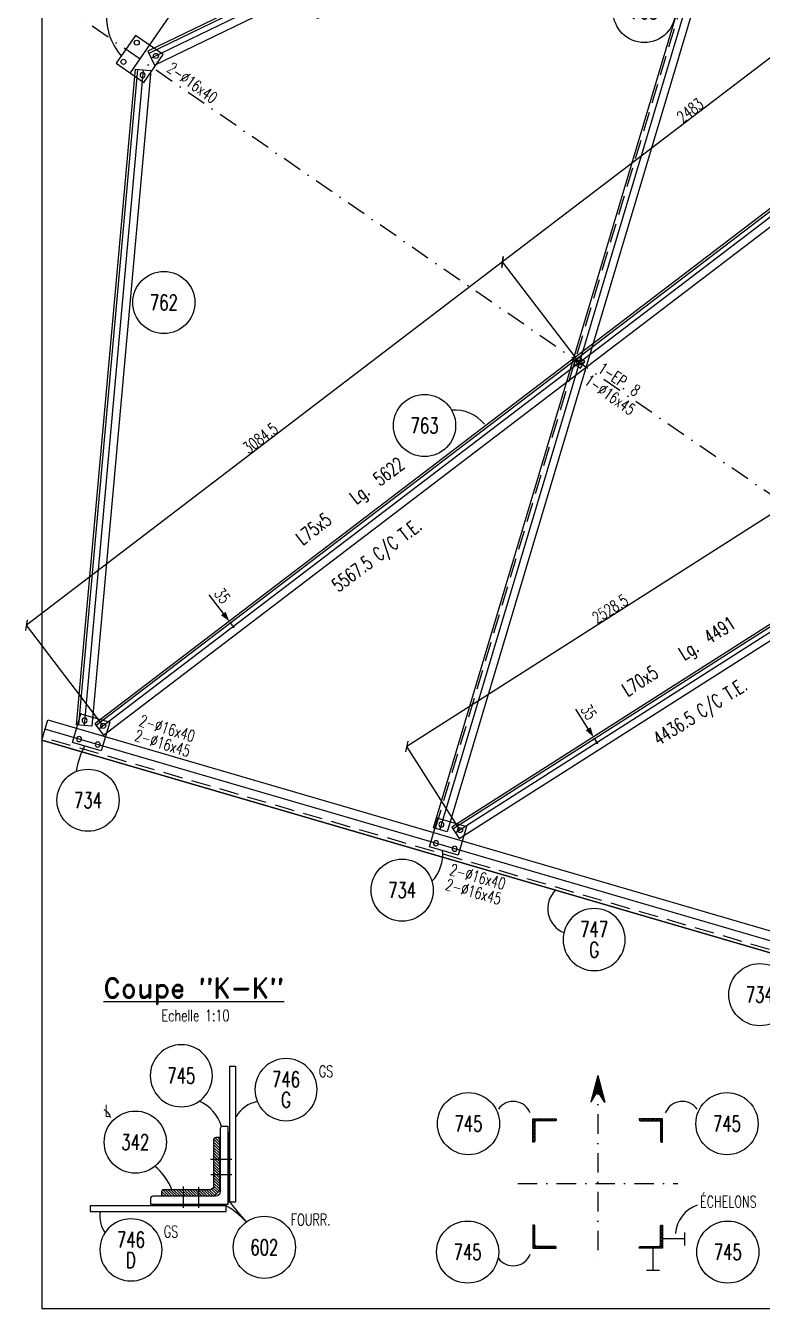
# Model space of a CAD drawing. Extents: x 707090 to 723393, y -5011 to 6523.
# Drawn here: x 707090 to 710883, y -5011 to 1596 of the extents above; entities that cross this region are included whole.
import ezdxf
from ezdxf.enums import TextEntityAlignment as Align

# ---------------------------------------------------------------- set-up
doc = ezdxf.new("R2010")
doc.units = 0
doc.header["$LTSCALE"] = 200
doc.header["$MEASUREMENT"] = 0
doc.linetypes.add('DASHDOT', pattern=[1, 0.5, -0.25, 0, -0.25])
doc.linetypes.add('DASHED', pattern=[0.75, 0.5, -0.25])
doc.layers.get('0').update_dxf_attribs({"linetype": 'CONTINUOUS'})
for name, color, linetype in [('035B', 7, 'CONTINUOUS'), ('ASSI', 6, 'CONTINUOUS'), ('BOLLINI_1', 7, 'CONTINUOUS'), ('BOLLINI_5', 7, 'CONTINUOUS'), ('FORI', 2, 'CONTINUOUS'), ('LINEA_ANG', 2, 'CONTINUOUS'), ('LINEE_PIASTRE', 2, 'CONTINUOUS'), ('LM', 7, 'CONTINUOUS'), ('LS', 7, 'CONTINUOUS'), ('MZ', 6, 'DASHDOT'), ('PIASTRE', 5, 'CONTINUOUS'), ('QT_MAL', 7, 'CONTINUOUS'), ('QT_MPR', 7, 'CONTINUOUS'), ('TESTI_A_P', 7, 'CONTINUOUS'), ('TRAT-Y', 7, 'DASHED')]:
    doc.layers.add(name, color=color, linetype=linetype)
doc.styles.add('MONO', font='romans.shx', dxfattribs={"width": 0.7})
doc.styles.add('QUOTE', font='ROMANS8.SHX', dxfattribs={"width": 0.7})
doc.styles.add('RD', font='ROMAND8.SHX', dxfattribs={"width": 0.7})
doc.styles.add('RQL', font='ROMANS8.SHX', dxfattribs={"width": 0.7})
doc.styles.add('RS', font='ROMANS8.shx', dxfattribs={"width": 0.7})
doc.styles.get("Standard").update_dxf_attribs({"font": 'ROMANS8.SHX', "width": 0.7})
doc.dimstyles.new('FRECCE1', dxfattribs={"dimtxt": 60, "dimasz": 6.66, "dimexe": 0, "dimexo": 0, "dimgap": 1, "dimtad": 1, "dimzin": 0, "dimdsep": 46, "dimtxsty": 'RS', "dimblk1": 'QUOTP', "dimblk2": 'QUOTF', "dimsah": 1, "dimcen": 0, "dimclrd": 2, "dimclre": 2, "dimclrt": 7, "dimadec": 0, "dimazin": 0, "dimtfac": 1, "dimtix": 1, "dimtmove": 2, "dimatfit": 3, "dimldrblk": 'QUOTP', "dimfxl": 1, "dimtolj": 1, "dimtzin": 0, "dimarcsym": 0})
doc.dimstyles.new('TRATTO', dxfattribs={"dimscale": 0, "dimtxt": 60, "dimasz": 40, "dimexe": 0, "dimexo": 0, "dimgap": 5, "dimtad": 1, "dimrnd": 0.5, "dimdsep": 46, "dimtxsty": 'RS', "dimblk1": 'OBLIQUE', "dimblk2": 'OBLIQUE', "dimsah": 1, "dimcen": 0.09, "dimclrd": 2, "dimclre": 2, "dimclrt": 7, "dimadec": 0, "dimazin": 0, "dimtfac": 1, "dimtix": 1, "dimtmove": 2, "dimatfit": 3, "dimfxl": 1, "dimtolj": 1, "dimtzin": 0, "dimarcsym": 0})
pattern_1 = [(45, (-493243.15, -7084.515), (-7.07106781, 7.07106781), [])]

# ---------------------------------------------------------------- blocks, each defined once
blk = doc.blocks.new('*X16')
at = {"color": 0}
for p, q in [((117084.5, -38783), (117089.4, -38778.2)), ((117084.5, -38790.1), (117091.5, -38783.1)), ((117084.5, -38797.2), (117091.5, -38790.2)), ((117084.5, -38804.3), (117091.5, -38797.3)), ((117084.5, -38811.3), (117091.5, -38804.3)), ((117084.5, -38818.4), (117091.5, -38811.4)), ((117084.5, -38825.5), (117091.5, -38818.5)), ((117084.5, -38832.5), (117091.5, -38825.5)), ((117084.5, -38839.6), (117091.5, -38832.6)), ((117084.5, -38846.7), (117091.5, -38839.7)), ((117084.5, -38853.8), (117091.5, -38846.8)), ((117084.5, -38860.8), (117091.5, -38853.8)), ((117084.5, -38867.9), (117093.6, -38858.8)), ((117091.6, -38867.9), (117098.6, -38860.9)), ((117098.7, -38867.9), (117105.7, -38860.9)), ((117105.7, -38867.9), (117112.7, -38860.9)), ((117112.8, -38867.9), (117119.8, -38860.9)), ((117119.9, -38867.9), (117126.9, -38860.9)), ((117126.9, -38867.9), (117133.9, -38860.9)), ((117134, -38867.9), (117141, -38860.9)), ((117141.1, -38867.9), (117148.1, -38860.9)), ((117148.2, -38867.9), (117155.2, -38860.9)), ((117155.2, -38867.9), (117162.2, -38860.9)), ((117162.3, -38867.9), (117169.3, -38860.9)), ((117169.4, -38867.9), (117174.2, -38863))]:
    blk.add_line(p, q, dxfattribs=at)
blk = doc.blocks.new('xxx')
blk.add_circle((0, 0), 8)
at = {"color": 3, "style": 'RQL', "width": 0.7}
blk.add_attdef('POS', text='', height=4, dxfattribs=at).set_placement((0, 0), align=Align.MIDDLE)
at = {"color": 3, "style": 'RQL', "width": 0.7, "flags": 1}
blk.add_attdef('POS1', (-0.39, -5.42), '', height=2, dxfattribs=at)
at = {"style": 'RQL', "width": 0.7, "flags": 1}
blk.add_attdef('TIPO', (-0.39, -8.66), '', height=2, dxfattribs=at)
blk = doc.blocks.new('16')
blk.add_circle((0, 0), 1)
blk = doc.blocks.new('MRKR_98')
blk.add_point((0, 0))
at = {"color": 7, "style": 'QUOTE', "width": 0.5, "flags": 1}
for tag, p in [('TI', (3.73, 6.83)), ('DI_S', (3.73, 6.42)), ('AUX2', (3.71, 4.93)), ('NFORI', (3.72, 5.3)), ('AUX1', (3.73, 4.19)), ('D_S', (3.73, 6.02)), ('E_S', (3.73, 5.68)), ('FAM', (3.73, 4.55)), ('COMMESSA', (3.73, 3.85)), ('MD', (3.73, 3.51)), ('MP', (3.73, 3.16)), ('LARGHEZZA', (3.73, 2.82)), ('SPESSORE', (3.73, 2.48)), ('NP', (3.73, 2.14)), ('SV', (3.73, 1.79)), ('PESO', (3.73, 1.45)), ('QUA', (3.73, 1.11)), ('LUN', (3.73, 0.76)), ('PROF', (3.73, 0.42)), ('POS', (3.73, 0.08))]:
    blk.add_attdef(tag, p, '', height=0.2, dxfattribs=at)
at = {"color": 7, "flags": 1}
for tag, p in [('LAV1', (5.26, 6.88)), ('LAV2', (5.26, 6.55)), ('LAV3', (5.26, 6.21)), ('LAV4', (5.26, 5.88)), ('LAV5', (5.26, 5.55)), ('LAV6', (5.26, 5.21)), ('LAV7', (5.26, 4.88)), ('LAV8', (5.26, 4.55)), ('LAV9', (5.26, 4.21)), ('LAV10', (5.26, 3.88))]:
    blk.add_attdef(tag, p, '', height=0.2, dxfattribs=at)
blk = doc.blocks.new('ASSE98')
blk.add_line((0, 0), (1, 0))
at = {"color": 7, "style": 'QUOTE', "width": 0.5, "flags": 1}
for tag, p in [('TI', (1.38308, 6.82731)), ('DI_S', (1.38308, 6.42178)), ('D_S', (1.38308, 6.02092)), ('E_S', (1.38308, 5.68065)), ('NFORI', (1.36454, 5.29792)), ('ALAR', (1.36349, 4.93246)), ('FAM', (1.3775, 4.54645)), ('ALA', (1.38308, 4.19257)), ('DISP2', (1.38308, 3.84971)), ('DISP1', (1.38308, 3.50686)), ('PINZAF', (1.38308, 3.164)), ('PINZAI', (1.38308, 2.82114)), ('TRP', (1.38308, 2.47829)), ('NP', (1.38308, 2.13543)), ('SV', (1.38308, 1.79257)), ('PESO', (1.38308, 1.44971)), ('QUA', (1.38308, 1.10686)), ('LUN', (1.38308, 0.764)), ('PROF', (1.38308, 0.42114)), ('POS', (1.38308, 0.07829))]:
    blk.add_attdef(tag, p, '', height=0.2, dxfattribs=at)
at = {"color": 7, "flags": 1}
for tag, p in [('LAV1', (3.07431, 6.82847)), ('LAV2', (3.07431, 6.49513)), ('LAV3', (3.07431, 6.1618)), ('LAV4', (3.07431, 5.82847)), ('LAV5', (3.07431, 5.49513)), ('LAV6', (3.07431, 5.1618)), ('LAV7', (3.07431, 4.82847)), ('LAV8', (3.07431, 4.49513)), ('LAV9', (3.07431, 4.1618)), ('LAV10', (3.07431, 3.82847))]:
    blk.add_attdef(tag, p, '', height=0.2, dxfattribs=at)
blk = doc.blocks.new('IQ')
for p, q in [((0.5, 0.5), (-0.5, 0.5)), ((-0.5, 0.5), (-0.5, -0.5)), ((0.5, -0.5), (0.5, 0.5)), ((-0.5, -0.5), (0.5, -0.5))]:
    blk.add_line(p, q)
at = {"flags": 1}
for tag, p in [('SPESSORE', (0, -0.01)), ('NUMERO', (0, -0.34))]:
    blk.add_attdef(tag, p, '', height=0.2, dxfattribs=at)
blk = doc.blocks.new('_OBLIQUE')
at = {"color": 0, "linetype": 'ByBlock'}
blk.add_line((-0.5, -0.5), (0.5, 0.5), dxfattribs=at)
blk = doc.blocks.new('*D173')
at = {"layer": 'QT_MPR', "color": 2, "lineweight": -2, "transparency": 16777216}
for p, q in [((711519.8, 1885.1), (709545.5, 378.8)), ((711915.3, 1366.7), (711519.8, 1885.1)), ((709941, -139.6), (709545.5, 378.8))]:
    blk.add_line(p, q, dxfattribs=at)
at = {"layer": 'QT_MPR', "color": 2, "lineweight": -2, "transparency": 16777216, "xscale": 40, "yscale": 40, "zscale": 40}
for p, rotation in [((711519.8, 1885.1), 37.34234150548671), ((709545.5, 378.8), 217.3423415054867)]:
    blk.add_blockref('_OBLIQUE', p, dxfattribs=dict(at, rotation=rotation))
at = {"layer": 'QT_MPR', "color": 7, "transparency": 16777216, "insert": (710511.4, 1159.7), "char_height": 60, "attachment_point": 5, "rotation": 37.34234, "style": 'RS'}
blk.add_mtext('\\A1;2483', dxfattribs=at)
blk = doc.blocks.new('*D174')
at = {"layer": 'QT_MPR', "color": 2, "lineweight": -2, "transparency": 16777216}
for p, q in [((709545.5, 378.8), (707093.5, -1492)), ((709941, -139.6), (709545.5, 378.8)), ((707489, -2010.4), (707093.5, -1492))]:
    blk.add_line(p, q, dxfattribs=at)
at = {"layer": 'QT_MPR', "color": 2, "lineweight": -2, "transparency": 16777216, "xscale": 40, "yscale": 40, "zscale": 40}
for p, rotation in [((709545.5, 378.8), 37.34234150548671), ((707093.5, -1492), 217.3423415054867)]:
    blk.add_blockref('_OBLIQUE', p, dxfattribs=dict(at, rotation=rotation))
at = {"layer": 'QT_MPR', "color": 7, "transparency": 16777216, "insert": (708298.3, -528.8), "char_height": 60, "attachment_point": 5, "rotation": 37.34234, "style": 'RS'}
blk.add_mtext('\\A1;3084.5', dxfattribs=at)
blk = doc.blocks.new('QUOTP')
at = {"layer": 'ASSI', "color": 2, "const_width": 1.07}
blk.add_lwpolyline([(-0.53, 0, 1), (0.53, 0, 1)], format="xyb", close=True, dxfattribs=at)
blk = doc.blocks.new('QUOTF')
at = {"layer": 'LS', "color": 2}
blk.add_line((7.5, 0), (25.5, 0), dxfattribs=at)
blk.add_solid([(7.5, 2.25), (0, 0), (7.5, -2.25)], dxfattribs=at)
blk = doc.blocks.new('*D175')
at = {"layer": 'QT_MAL', "color": 2, "lineweight": -2, "transparency": 16777216}
for p, q in [((708137.9, -1471.3), (708137.9, -1471.3)), ((708155.1, -1493.8), (708142, -1476.5)), ((708159.2, -1499.1), (708159.2, -1499.1))]:
    blk.add_line(p, q, dxfattribs=at)
at = {"layer": 'QT_MAL', "color": 2, "lineweight": -2, "transparency": 16777216, "xscale": 6.66, "yscale": 6.66, "zscale": 6.66}
for name, p, rotation in [('QUOTF', (708137.9, -1471.3), 127.3423415054867), ('QUOTP', (708159.2, -1499.1), 307.3423415054867)]:
    blk.add_blockref(name, p, dxfattribs=dict(at, rotation=rotation))
at = {"layer": 'QT_MAL', "color": 7, "transparency": 16777216, "insert": (708102.2, -1340.7), "char_height": 60, "attachment_point": 5, "rotation": 307.34234, "style": 'RS'}
blk.add_mtext('\\A1;35', dxfattribs=at)
blk = doc.blocks.new('*D177')
at = {"layer": 'QT_MPR', "color": 2, "lineweight": -2, "transparency": 16777216}
for p, q in [((711183.8, -757.8), (709052.1, -2117)), ((711458, -1187.9), (711183.8, -757.8)), ((709326.3, -2547), (709052.1, -2117))]:
    blk.add_line(p, q, dxfattribs=at)
at = {"layer": 'QT_MPR', "color": 2, "lineweight": -2, "transparency": 16777216, "xscale": 40, "yscale": 40, "zscale": 40}
for p, rotation in [((711183.8, -757.8), 32.52079016306315), ((709052.1, -2117), 212.5207901630632)]:
    blk.add_blockref('_OBLIQUE', p, dxfattribs=dict(at, rotation=rotation))
at = {"layer": 'QT_MPR', "color": 7, "transparency": 16777216, "insert": (710099.1, -1407.9), "char_height": 60, "attachment_point": 5, "rotation": 32.52079, "style": 'RS'}
blk.add_mtext('\\A1;2528.5', dxfattribs=at)
blk = doc.blocks.new('*D178')
at = {"layer": 'QT_MAL', "color": 2, "lineweight": -2, "transparency": 16777216}
blk.add_line((710028.6, -2091.3), (710017, -2073), dxfattribs=at)
at = {"layer": 'QT_MAL', "color": 2, "lineweight": -2, "transparency": 16777216, "xscale": 6.66, "yscale": 6.66, "zscale": 6.66}
for name, p, rotation in [('QUOTF', (710013.4, -2067.4), 122.5207901630632), ('QUOTP', (710032.2, -2096.9), 302.5207901630632)]:
    blk.add_blockref(name, p, dxfattribs=dict(at, rotation=rotation))
at = {"layer": 'QT_MAL', "color": 7, "transparency": 16777216, "insert": (709989.2, -1939.4), "char_height": 60, "attachment_point": 5, "rotation": 302.52079, "style": 'RS'}
blk.add_mtext('\\A1;35', dxfattribs=at)
blk = doc.blocks.new('YYY')
blk.add_circle((0, 0), 8)
at = {"color": 3, "style": 'RQL', "width": 0.7}
for tag, p in [('POS3', (0, 0.65)), ('POS2', (0, -4.63))]:
    blk.add_attdef(tag, text='', height=4, dxfattribs=at).set_placement(p, align=Align.CENTER)
at = {"style": 'RQL', "width": 0.7, "flags": 1}
blk.add_attdef('TIPO', text='', height=3, dxfattribs=at).set_placement((0, 0), align=Align.MIDDLE_CENTER)
blk = doc.blocks.new('bull')
at = {"style": 'RS', "width": 0.7, "flags": 1}
for tag, p in [('NN', (-12.25, 0)), ('DIAMETRO', (0, -4.86)), ('SERRAGGIO', (0, -9.71)), ('LUNGHEZZA', (0, -14.57)), ('NB', (0, -19.43)), ('TIPO', (0, -24.12)), ('EL', (-0.14, -29))]:
    blk.add_attdef(tag, p, '', height=3, dxfattribs=at)
at = {"style": 'RS', "width": 0.7}
blk.add_attdef('BULLONE', (0, 0), '', height=3, dxfattribs=at)
blk = doc.blocks.new('imbbull')
at = {"style": 'RS', "width": 0.7, "flags": 1}
for tag, p in [('NN', (-11.1, 0)), ('DIAMETRO', (0, -4.86)), ('SERRAGGIO', (0, -9.71)), ('LUNGHEZZA', (0, -14.57)), ('NB', (0, -19.43)), ('TIPO', (0, -24.38)), ('EL', (-0.14, -29.26))]:
    blk.add_attdef(tag, p, '', height=3, dxfattribs=at)
at = {"style": 'RS', "width": 0.7}
blk.add_attdef('BULLONE', (0, 0), '', height=3, dxfattribs=at)

msp = doc.modelspace()

# ---------------------------------------------------------------- hatches: boundary and pattern name
at = {"layer": 'LS'}
h = msp.add_hatch(dxfattribs=at)
h.set_pattern_fill('_U', color=6, scale=10, angle=135, style=0, pattern_type=0)
h.set_pattern_definition([(135, (711683.214, -1206197.131), (-7.07106781, -7.07106781), [])])
edge = h.paths.add_edge_path()
edge.add_line((708061.564, -4431.376), (708089.782, -4403.157))
edge.add_line((708089.782, -4403.157), (708089.782, -4131.376))
edge.add_line((708089.782, -4131.376), (708068.282, -4131.376))
edge.add_arc((708068.282, -4141.876), 10.5, 90, 180)
edge.add_line((708057.782, -4141.876), (708057.782, -4378.376))
edge.add_arc((708036.782, -4378.376), 21, 270, 360, ccw=False)
edge.add_line((708036.782, -4399.376), (707800.282, -4399.376))
edge.add_arc((707800.282, -4409.876), 10.5, 90, 180)
edge.add_line((707789.782, -4409.876), (707789.782, -4431.376))
edge.add_line((707789.782, -4431.376), (708061.564, -4431.376))
h = msp.add_hatch(dxfattribs=at)
h.set_pattern_fill('_U', color=6, scale=10, angle=45, style=0, pattern_type=0)
h.set_pattern_definition(pattern_1)
h.paths.add_polyline_path([(708133.782, -4243.376), (708133.782, -4103.376), (708139.782, -4103.376), (708139.782, -4243.376)])
h.paths.add_polyline_path([(708133.782, -4323.376), (708133.782, -4243.376), (708139.782, -4243.376), (708139.782, -4323.376)])
h.paths.add_polyline_path([(708133.782, -4463.376), (708133.782, -4323.376), (708139.782, -4323.376), (708139.782, -4463.376)])
h = msp.add_hatch(dxfattribs=at)
h.set_pattern_fill('_U', color=6, scale=10, angle=45, style=0, pattern_type=0)
h.set_pattern_definition(pattern_1)
h.paths.add_polyline_path([(707901.782, -4475.376), (707761.782, -4475.376), (707761.782, -4481.376), (707901.782, -4481.376)])
h.paths.add_polyline_path([(707981.782, -4475.376), (707901.782, -4475.376), (707901.782, -4481.376), (707981.782, -4481.376)])
h.paths.add_polyline_path([(708121.782, -4475.376), (707981.782, -4475.376), (707981.782, -4481.376), (708121.782, -4481.376)])

# ---------------------------------------------------------------- linework, layer by layer
at = {"layer": 'LINEA_ANG'}
for p, q in [((710770.384, 2943.149), (707718.748, 1464.502)), ((707753.632, 1392.508), (710805.268, 2871.156)), ((709189.005, -2534.845), (710798.066, 2851.973)), ((710869.928, 2830.507), (709260.868, -2556.311)), ((707718.748, 1464.502), (707753.632, 1392.508)), ((711915.494, 1410.887), (707445.861, -1999.284)), ((707350.787, -2005.637), (707654.637, 1371.722)), ((707734.316, 1364.554), (707430.466, -2012.805)), ((707491.355, -2058.911), (711960.988, 1351.26)), ((707654.637, 1371.722), (707734.316, 1364.554)), ((713070.94, -117.986), (709284.145, -2532.372)), ((709321.777, -2591.396), (713108.572, -177.009)), ((707172.462, -2084.582), (707203.305, -1978.995)), ((707203.305, -1978.995), (716274.235, -4628.66)), ((707430.466, -2012.805), (707350.787, -2005.637)), ((707445.861, -1999.284), (707491.355, -2058.911)), ((716243.392, -4734.247), (707172.462, -2084.582)), ((709260.868, -2556.311), (709189.005, -2534.845)), ((709284.145, -2532.372), (709321.777, -2591.396)), ((708089.782, -4403.157), (708061.564, -4431.376))]:
    msp.add_line(p, q, dxfattribs=at)
at = {"layer": 'LINEA_ANG', "color": 2}
for p, q in [((710775.835, 2931.9), (707724.199, 1453.253)), ((711922.47, 1401.744), (707452.837, -2008.427)), ((707363.237, -2006.757), (707667.087, 1370.602)), ((713076.853, -127.261), (709290.058, -2541.648))]:
    msp.add_line(p, q, dxfattribs=at)
at = {"layer": 'LINEA_ANG'}
for points in [[(708169.782, -3763.376), (708169.782, -4463.376), (708141.782, -4463.376), (708141.782, -3763.376)], [(708139.782, -4103.376), (708139.782, -4463.376), (708133.782, -4463.376), (708133.782, -4103.376)], [(707421.782, -4511.376), (708121.782, -4511.376), (708121.782, -4483.376), (707421.782, -4483.376)], [(707761.782, -4481.376), (708121.782, -4481.376), (708121.782, -4475.376), (707761.782, -4475.376)]]:
    msp.add_lwpolyline(points, close=True, dxfattribs=at)
msp.add_lwpolyline([(708131.782, -4473.376), (708131.782, -4073.376), (708103.782, -4073.376, 0.41421356), (708091.782, -4085.376), (708091.782, -4409.376, -0.41421356), (708067.782, -4433.376), (707743.782, -4433.376, 0.41421356), (707731.782, -4445.376), (707731.782, -4473.376)], format="xyb", close=True, dxfattribs=at)
msp.add_lwpolyline([(708089.782, -4403.157), (708089.782, -4131.376), (708068.282, -4131.376, 0.41421356), (708057.782, -4141.876), (708057.782, -4378.376, -0.41421356), (708036.782, -4399.376), (707800.282, -4399.376, 0.41421356), (707789.782, -4409.876), (707789.782, -4431.376), (708061.564, -4431.376)], format="xyb", dxfattribs=at)
at = {"layer": 'LINEE_PIASTRE'}
for p, q in [((707654.707, 1545.964), (707555.791, 1402.815)), ((707797.856, 1447.049), (707654.707, 1545.964)), ((707555.791, 1402.815), (707698.94, 1303.899)), ((707698.94, 1303.899), (707797.856, 1447.049)), ((707331.52, -2096.665), (707374.699, -1948.842)), ((707374.699, -1948.842), (707522.522, -1992.022)), ((707522.522, -1992.022), (707479.342, -2139.845)), ((707479.342, -2139.845), (707331.52, -2096.665)), ((709168.743, -2633.327), (709211.922, -2485.505)), ((709211.922, -2485.505), (709359.745, -2528.684)), ((709359.745, -2528.684), (709316.565, -2676.507)), ((709316.565, -2676.507), (709168.743, -2633.327))]:
    msp.add_line(p, q, dxfattribs=at)
at = {"layer": 'LM'}
for p, q in [((710368.713, -4651.063), (710483.306, -4651.063)), ((710318.373, -4701.404), (710318.373, -4815.997))]:
    msp.add_line(p, q, dxfattribs=at)
at = {"layer": 'LS', "color": 6}
for p, q in [((708023.401, 1926.494), (707627.366, 1353.357)), ((714809.888, -4253.006), (707189.285, -2026.989)), ((710035.398, -3810.951), (709999.511, -3948.244)), ((710035.398, -3821.074), (710003.997, -3941.205)), ((710035.398, -3831.197), (710008.483, -3934.167)), ((710035.398, -3810.951), (710071.284, -3948.244)), ((710035.398, -3821.074), (710066.799, -3941.205)), ((710035.398, -3831.197), (710062.313, -3934.167)), ((709999.511, -3948.244), (710035.398, -3891.935)), ((710035.398, -3841.32), (710012.969, -3927.128)), ((710035.398, -3851.443), (710017.454, -3920.089)), ((710035.398, -3861.566), (710021.94, -3913.051)), ((710035.398, -3871.689), (710026.426, -3906.012)), ((710035.398, -3881.812), (710030.912, -3898.973)), ((710035.398, -3881.812), (710030.912, -3898.973)), ((710035.398, -3841.32), (710057.827, -3927.128)), ((710035.398, -3851.443), (710053.341, -3920.089)), ((710035.398, -3861.566), (710048.855, -3913.051)), ((710035.398, -3871.689), (710044.369, -3906.012)), ((710035.398, -3881.812), (710039.884, -3898.973)), ((710035.398, -3881.812), (710039.884, -3898.973)), ((710071.284, -3948.244), (710035.398, -3891.935)), ((710072.137, -3949.583), (710035.398, -3891.935)), ((708152.059, -4243.376), (708041.594, -4243.376)), ((708152.059, -4323.376), (708042.711, -4323.376)), ((707901.782, -4493.653), (707901.782, -4383.187)), ((707981.782, -4493.653), (707981.782, -4384.305))]:
    msp.add_line(p, q, dxfattribs=at)
at = {"layer": 'LS', "color": 0}
for p, q in [((710483.306, -4686.384), (710483.306, -4619.898)), ((710353.693, -4815.997), (710287.207, -4815.997))]:
    msp.add_line(p, q, dxfattribs=at)
at = {"layer": 'LS', "color": 8}
msp.add_lwpolyline([(707173.123, 6469.465), (707173.123, -5010.535), (719893.123, -5010.535), (719893.123, -3410.535), (723393.123, -3410.535), (723393.123, 6469.465), (707173.123, 6469.465)], close=True, dxfattribs=at)
at = {"layer": 'LS', "color": 6}
for points in [[(709702.064, -4034.773), (709822.064, -4034.773), (709822.064, -4039.44, -0.41421356), (709817.398, -4044.106), (709720.731, -4044.106, 0.41421356), (709711.398, -4053.44), (709711.398, -4150.106, -0.41421356), (709706.731, -4154.773), (709702.064, -4154.773)], [(710368.731, -4034.773), (710248.731, -4034.773), (710248.731, -4039.44, 0.41421356), (710253.398, -4044.106), (710350.064, -4044.106, -0.41421356), (710359.398, -4053.44), (710359.398, -4150.106, 0.41421356), (710364.064, -4154.773), (710368.731, -4154.773)], [(709702.064, -4701.404), (709822.064, -4701.404), (709822.064, -4696.737, 0.41421356), (709817.398, -4692.07), (709720.731, -4692.07, -0.41421356), (709711.398, -4682.737), (709711.398, -4586.07, 0.41421356), (709706.731, -4581.404), (709702.064, -4581.404)], [(710368.731, -4701.404), (710248.731, -4701.404), (710248.731, -4696.737, -0.41421356), (710253.398, -4692.07), (710350.064, -4692.07, 0.41421356), (710359.398, -4682.737), (710359.398, -4586.07, -0.41421356), (710364.064, -4581.404), (710368.731, -4581.404)]]:
    msp.add_lwpolyline(points, format="xyb", close=True, dxfattribs=at)
for centre, radius, start, end in [((707810.934, 1641.14), 304.576, 173.8270703, 221.2123831), ((709300.237, -577.897), 193.751, 38.5149361, 95.0907838), ((707739.825, -2303.468), 394.433, 151.111714, 171.2916899), ((709040.443, -2673.422), 196.725, 315.7541903, 6.5158442), ((709911.531, -2951.542), 133.565, 135.175617, 247.8213439), ((707902.372, -4131.007), 204.024, 16.0424936, 66.8792039), ((708312.052, -4101.812), 159.173, 100.5317173, 150.50065), ((709600.148, -4038.651), 93.834, 21.550402, 144.5934757), ((710470.648, -4038.651), 93.834, 35.4065243, 158.449598), ((707469.673, -4041.321), 59.307, 13.7085867, 65.7267567), ((707545.7, -4519.889), 320.352, 22.0979178, 49.1114219), ((707899.431, -4865.931), 443.595, 42.7311927, 60.8124395), ((710348.841, -2700.408), 2825.947, 218.4888798, 221.2834795), ((710603.141, -4636.705), 167.488, 109.6206063, 176.2308259), ((707640.325, -4532.012), 168.677, 173.4313606, 211.7326388), ((709600.148, -4697.526), 93.834, 215.4065243, 338.449598)]:
    msp.add_arc(centre, radius, start, end, dxfattribs=at)
at = {"layer": 'MZ'}
for p, q in [((716404.721, -4606.02), (707388.819, 1623.942)), ((710035.398, -3810.951), (710035.398, -4781.586)), ((709623.6, -4368.088), (710447.195, -4368.088))]:
    msp.add_line(p, q, dxfattribs=at)
at = {"layer": 'TRAT-Y'}
for p, q in [((709200.024, -2538.137), (710809.085, 2848.681)), ((716247.878, -4718.889), (707176.948, -2069.224))]:
    msp.add_line(p, q, dxfattribs=at)

# ---------------------------------------------------------------- block references
at = {"layer": 'ASSI'}
ref = msp.add_blockref('ASSE98', (710787.826, 2907.152), dxfattribs=dict(at, xscale=3391, zscale=3391, rotation=205.8521568441646))
ref.add_attrib('PROF', 'L80x6', (708446.773, 1906.158), dxfattribs={"layer": '0', "color": 2, "height": 70, "rotation": 25.8521568, "style": 'QUOTE', "width": 0.7})
ref.add_attrib('LUN', '3391', (708895.234, 2123.456), dxfattribs={"layer": '0', "color": 2, "height": 70, "rotation": 25.8521568, "style": 'QUOTE', "width": 0.7})
ref.add_attrib('PESO', '3337 C/C T.', (708581.949, 1627.182), dxfattribs={"layer": '0', "color": 2, "height": 70, "rotation": 25.8521568, "style": 'QUOTE', "width": 0.7})
ref.add_attrib('SV', 'Lg.', (708756.526, 2056.246), dxfattribs={"layer": '0', "color": 2, "height": 70, "rotation": 25.8521568, "style": 'QUOTE', "width": 0.7})
for p, xscale, zscale, rotation in [((710831.602, 2841.956), 5621.999999999999, 5621.999999999999, 253.3689404299714), ((707694.477, 1368.138), 3391, 3391, 264.8591250912935)]:
    msp.add_blockref('ASSE98', p, dxfattribs=dict(at, xscale=xscale, zscale=zscale, rotation=rotation))
ref = msp.add_blockref('ASSE98', (711936.725, 1383.061), dxfattribs=dict(at, xscale=5621.999999999999, zscale=5621.999999999999, rotation=217.3423415054867))
ref.add_attrib('PROF', 'L75x5', (708514.744, -1083.14), dxfattribs={"layer": '0', "color": 2, "height": 70, "rotation": 37.3423415, "style": 'QUOTE', "width": 0.7})
ref.add_attrib('LUN', '5622', (708913.528, -778.881), dxfattribs={"layer": '0', "color": 2, "height": 70, "rotation": 37.3423415, "style": 'QUOTE', "width": 0.7})
ref.add_attrib('PESO', '5567.5 C/C T.E.', (708699.749, -1325.622), dxfattribs={"layer": '0', "color": 2, "height": 70, "rotation": 37.3423415, "style": 'QUOTE', "width": 0.7})
ref.add_attrib('SV', 'Lg.', (708790.988, -872.375), dxfattribs={"layer": '0', "color": 2, "height": 70, "rotation": 37.3423415, "style": 'QUOTE', "width": 0.7})
ref = msp.add_blockref('ASSE98', (713089.756, -147.498), dxfattribs=dict(at, xscale=4491, zscale=4491, rotation=212.5207901630631))
ref.add_attrib('PROF', 'L70x5', (710187.835, -1861.32), dxfattribs={"layer": '0', "color": 2, "height": 70, "rotation": 32.5207902, "style": 'QUOTE', "width": 0.7})
ref.add_attrib('LUN', '4491', (710610.782, -1591.657), dxfattribs={"layer": '0', "color": 2, "height": 70, "rotation": 32.5207902, "style": 'QUOTE', "width": 0.7})
ref.add_attrib('PESO', '4436.5 C/C T.E.', (710349.117, -2114.279), dxfattribs={"layer": '0', "color": 2, "height": 70, "rotation": 32.5207902, "style": 'QUOTE', "width": 0.7})
ref.add_attrib('SV', 'Lg.', (710480.818, -1674.52), dxfattribs={"layer": '0', "color": 2, "height": 70, "rotation": 32.5207902, "style": 'QUOTE', "width": 0.7})
at = {"layer": 'ASSI', "xscale": 9450, "rotation": 343.7166464804808}
msp.add_blockref('ASSE98', (707173.123, -2084.775), dxfattribs=at)
at = {"layer": 'BOLLINI_1'}
for p, xscale, yscale, zscale, values in [((710275.134, 1669.032), 19.99799999950235, 19.99799999950235, 19.99799999950235, {'POS': '763'}), ((707801.527, 170.301), 19.99799999950235, 19.99799999950235, 19.99799999950235, {'POS': '762'}), ((709143.768, -463.631), 19.99799999950235, 19.99799999950235, 19.99799999950235, {'POS': '763'}), ((707410.924, -2393.541), 19.9999999995, 19.9999999995, 19.9999999995, {'POS': '734'}), ((709028.365, -2856.88), 19.9999999995, 19.9999999995, 19.9999999995, {'POS': '734'}), ((710869.829, -3394.91), 19.9999999995, 19.9999999995, 19.9999999995, {'POS': '734'}), ((709369.827, -4059.358), 19.99950000006855, 19.99950000006855, 19.99950000006855, {'POS': '745'}), ((710700.969, -4059.358), 19.99950000006855, 19.99950000006855, 19.99950000006855, {'POS': '745'}), ((707654.28, -4154.274), 19.9999999995, 19.9999999995, 19.9999999995, {'POS': '342'}), ((708318.704, -4696.158), 19.99799999950235, 19.99799999950235, 19.99799999950235, {'POS': '602'}), ((709365.562, -4720.682), 19.99950000006855, 19.99950000006855, 19.99950000006855, {'POS': '745'}), ((710705.234, -4720.682), 19.99950000006855, 19.99950000006855, 19.99950000006855, {'POS': '745'})]:
    msp.add_blockref('xxx', p, dxfattribs=dict(at, xscale=xscale, yscale=yscale, zscale=zscale)).add_auto_attribs(values)
ref = msp.add_blockref('xxx', (707891.281, -3812.474), dxfattribs=dict(at, xscale=-19.99799999950235, yscale=19.99799999950235, zscale=19.99799999950235))
ref.add_attrib('POS', '745', dxfattribs={"layer": '0', "color": 3, "height": 79.992, "style": 'RQL', "width": 0.7}).set_placement((707891.281, -3812.474), align=Align.MIDDLE)
at = {"layer": 'BOLLINI_5'}
ref = msp.add_blockref('YYY', (710017.274, -3111.301), dxfattribs=dict(at, xscale=-19.99970832477619, yscale=19.99970832471798, zscale=19.99970832474173))
ref.add_attrib('POS3', '747', dxfattribs={"layer": '0', "color": 3, "height": 79.9988, "style": 'RQL', "width": 0.7}).set_placement((710017.274, -3098.362), align=Align.CENTER)
ref.add_attrib('POS2', 'G', dxfattribs={"layer": '0', "color": 3, "height": 79.999, "style": 'RQL', "width": 0.7}).set_placement((710017.274, -3203.908), align=Align.CENTER)
ref = msp.add_blockref('YYY', (708430.33, -3884.159), dxfattribs=dict(at, xscale=-19.99970832477619, yscale=19.99970832471798, zscale=19.99970832474173))
ref.add_attrib('POS3', '746', dxfattribs={"layer": '0', "color": 3, "height": 79.9988, "style": 'RQL', "width": 0.7}).set_placement((708430.33, -3871.219), align=Align.CENTER)
ref.add_attrib('POS2', 'G', dxfattribs={"layer": '0', "color": 3, "height": 79.999, "style": 'RQL', "width": 0.7}).set_placement((708430.33, -3976.766), align=Align.CENTER)
ref = msp.add_blockref('YYY', (707631.842, -4709.61), dxfattribs=dict(at, xscale=-19.99970832477619, yscale=19.99970832471798, zscale=19.99970832474173))
ref.add_attrib('POS3', '746', dxfattribs={"layer": '0', "color": 3, "height": 79.9988, "style": 'RQL', "width": 0.7}).set_placement((707631.842, -4696.671), align=Align.CENTER)
ref.add_attrib('POS2', 'D', dxfattribs={"layer": '0', "color": 3, "height": 79.999, "style": 'RQL', "width": 0.7}).set_placement((707631.842, -4802.217), align=Align.CENTER)
at = {"layer": 'FORI', "yscale": 13, "zscale": 13}
for p, xscale, rotation in [((707661.571, 1508.402), 13, 100.3556409677128), ((707760.294, 1440.185), 13, 319.5923045793537), ((707593.353, 1409.679), 13, 100.3556409677128), ((707692.076, 1341.461), -13, 110.711281935458), ((707393.046, -1982.33), -13, 110.711281935458), ((707365.007, -2078.318), -13, 118.7166464804409), ((707460.996, -2106.357), -13, 118.7166464804409), ((709230.269, -2518.992), -13, 110.711281935458), ((709202.23, -2614.981), -13, 118.7166464804409), ((709298.219, -2643.019), -13, 118.7166464804409)]:
    msp.add_blockref('16', p, dxfattribs=dict(at, xscale=xscale, rotation=rotation))
at = {"layer": 'FORI', "xscale": 13, "yscale": 13, "zscale": 13}
for p in [(709940.999, -139.607), (707489.034, -2010.368), (709326.258, -2547.031)]:
    msp.add_blockref('16', p, dxfattribs=at)
at = {"layer": 'LM', "xscale": 40, "yscale": 40, "zscale": 40, "rotation": 325.2301473586055}
msp.add_blockref('IQ', (709940.999, -139.607), dxfattribs=at)
at = {"layer": 'LS', "color": 7, "xscale": 20, "yscale": 20, "zscale": 20}
for name, p, rotation, values in [('bull', (707811.722, 1363.424), 324.0862063225107, {'BULLONE': '2-%%c16x40                '}), ('imbbull', (710031.167, -183.8), 325.9939493046645, {'BULLONE': '1-EP. 8'}), ('bull', (709961.353, -245.813), 325.0476989290856, {'BULLONE': '1-%%c16x45                '}), ('bull', (707669.478, -2009.065), 342.8909875901269, {'BULLONE': '2-%%c16x40                '}), ('bull', (707645.943, -2085.525), 342.8909875901269, {'BULLONE': '2-%%c16x45                '}), ('bull', (709268.086, -2777.167), 344.4707447484308, {'BULLONE': '2-%%c16x40                '}), ('bull', (709246.668, -2854.247), 344.4707447484308, {'BULLONE': '2-%%c16x45                '})]:
    msp.add_blockref(name, p, dxfattribs=dict(at, rotation=rotation)).add_auto_attribs(values)
at = {"layer": 'LS', "color": 6, "yscale": 1.333333333333, "zscale": 1.333333333333, "rotation": 180}
for p, xscale in [((553589.396, -55858.621), -1.333333333333), ((866481.399, -55858.621), 1.333333333333)]:
    msp.add_blockref('*X16', p, dxfattribs=dict(at, xscale=xscale))
at = {"layer": 'LS', "color": 6, "yscale": 1.333333333333, "zscale": 1.333333333333}
for p, xscale in [((553589.396, 47122.444), 1.333333333333), ((866481.399, 47122.444), -1.333333333333)]:
    msp.add_blockref('*X16', p, dxfattribs=dict(at, xscale=xscale))
at = {"layer": 'PIASTRE'}
for p, xscale, yscale, zscale, rotation in [((707698.94, 1303.899), 20, 20, 20, 55.35564096771687), ((707374.699, -1948.842), 19.99999999999999, 19.99999999999999, 19.99999999999999, 163.7166464804368), ((709211.922, -2485.505), 19.99999999999999, 19.99999999999999, 19.99999999999999, 163.7166464804368)]:
    msp.add_blockref('MRKR_98', p, dxfattribs=dict(at, xscale=xscale, yscale=yscale, zscale=zscale, rotation=rotation))

# ---------------------------------------------------------------- texts
at = {"color": 7, "style": 'RS', "width": 0.7}
msp.add_text('ÉCHELONS', height=60, dxfattribs=at).set_placement((710562.071, -4491.675))
at = {"layer": '035B', "style": 'MONO', "width": 0.7}
msp.add_text('L', height=60, dxfattribs=at).set_placement((707497.429, -4021.613))
at = {"layer": 'LS', "color": 3, "style": 'RD'}
msp.add_text('%%UCoupe "K-K"', height=100, dxfattribs=at).set_placement((707955.211, -3377.242, -3346.012), align=Align.MIDDLE)
at = {"layer": 'LS', "color": 7, "style": 'RS', "width": 0.7}
msp.add_text('Echelle 1:10', height=60, dxfattribs=at).set_placement((707789.616, -3532.239))
at = {"layer": 'TESTI_A_P', "style": 'RS', "width": 0.7}
for s, p in [('GS', (708599.68, -3819.771)), ('FOURR.', (708454.94, -4583.877)), ('GS', (707801.192, -4645.222))]:
    msp.add_text(s, height=60, dxfattribs=at).set_placement(p)

# ---------------------------------------------------------------- dimensions: what is measured, and where the dimension line sits
at = {"layer": 'QT_MAL'}
for base, p1, p2, angle, picture, middle in [((708137.943, -1471.25), (708159.174, -1499.076), (708137.943, -1471.25), 307.3423415, '*D175', (708102.226, -1340.696)), ((710013.392, -2067.419), (710032.208, -2096.931), (710013.392, -2067.419), 302.5207902, '*D178', (709989.23, -1939.368))]:
    dim = msp.add_linear_dim(base=base, p1=p1, p2=p2, angle=angle, text='35', dimstyle='FRECCE1', dxfattribs=at)
    dim.commit()
    dim.dimension.update_dxf_attribs({"geometry": picture, "text_midpoint": middle, "dimtype": 128})
at = {"layer": 'QT_MPR'}
for base, p1, p2, angle, text, picture, middle in [((709545.498, 378.767), (711915.259, 1366.683), (709940.999, -139.607), 37.3423415, '2483', '*D173', (710511.398, 1159.738)), ((707093.534, -1491.995), (709940.999, -139.607), (707489.034, -2010.368), 37.3423415, '3084.5', '*D174', (708298.286, -528.788)), ((709052.063, -2116.977), (711458.018, -1187.862), (709326.258, -2547.031), 32.5207902, '2528.5', '*D177', (710099.127, -1407.88))]:
    dim = msp.add_linear_dim(base=base, p1=p1, p2=p2, angle=angle, text=text, dimstyle='TRATTO', override={"dimscale": 1}, dxfattribs=at)
    dim.commit()
    dim.dimension.update_dxf_attribs({"geometry": picture, "text_midpoint": middle, "dimtype": 128})

doc.saveas('drawing.dxf')
